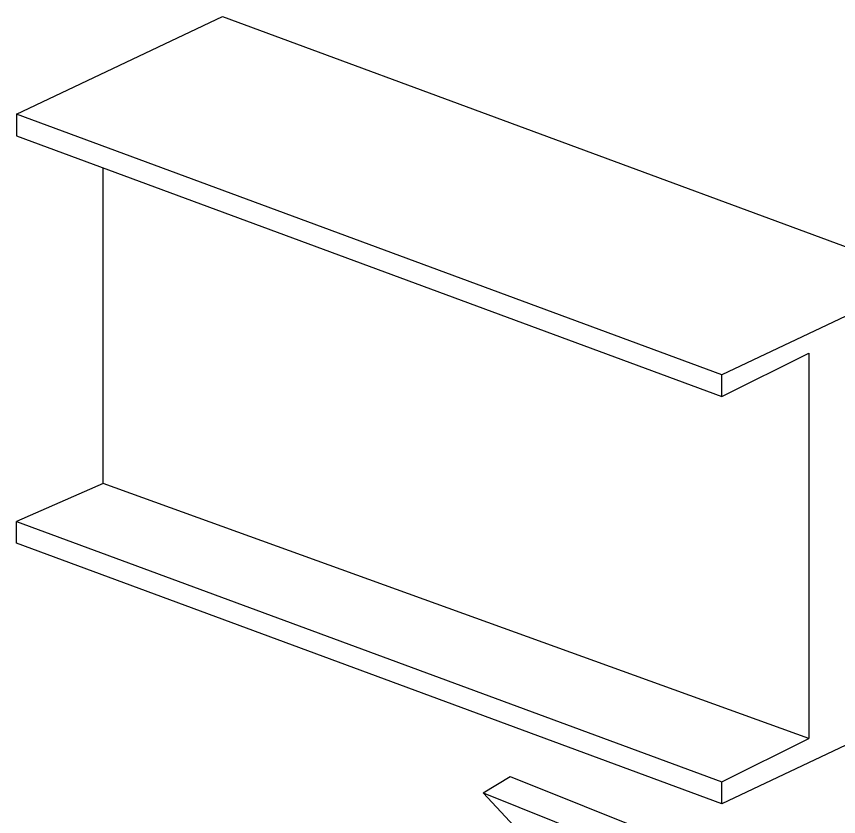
# Model space of a CAD drawing. Extents: x 0 to 420, y 0 to 297.
# Drawn here: x 70.59 to 91.81, y 81.24 to 101.88 of the extents above; entities that cross this region are included whole.
import ezdxf

# ---------------------------------------------------------------- set-up
doc = ezdxf.new("R2010")
doc.units = 0
doc.header["$MEASUREMENT"] = 0
doc.layers.add('ИЗОМЕТРИЯ', color=7, linetype='CONTINUOUS')

msp = doc.modelspace()

# ---------------------------------------------------------------- linework, layer by layer
at = {"layer": 'ИЗОМЕТРИЯ', "linetype": 'Continuous'}
for p, q in [((70.5915, 99.36025), (75.913875, 101.881375)), ((75.913875, 101.881375), (94.122, 95.158375)), ((88.799625, 92.63725), (70.5915, 99.36025)), ((70.5915, 99.36025), (70.5915, 98.8)), ((70.5915, 98.8), (88.799625, 92.077)), ((72.8325, 89.836), (72.8325, 97.959625)), ((94.122, 95.158375), (88.799625, 92.63725)), ((88.799625, 92.077), (91.040625, 93.1975)), ((91.040625, 93.1975), (91.040625, 83.253063)), ((88.799625, 92.077), (88.799625, 92.63725)), ((72.8325, 89.836), (70.5915, 88.855563)), ((91.040625, 83.253063), (72.8325, 89.836)), ((70.5915, 88.855563), (88.799625, 82.132563)), ((70.5915, 88.295313), (70.5915, 88.855563)), ((88.799625, 81.572313), (70.5915, 88.295313)), ((94.122, 84.093438), (88.799625, 81.572313)), ((88.799625, 82.132563), (91.040625, 83.253063)), ((82.636875, 81.852438), (83.337187, 82.272625)), ((83.337187, 82.272625), (91.740938, 78.911125)), ((88.799625, 81.572313), (88.799625, 82.132563)), ((82.636875, 81.852438), (91.040625, 78.490938)), ((91.040625, 72.888438), (82.636875, 81.852438))]:
    msp.add_line(p, q, dxfattribs=at)

doc.saveas('drawing.dxf')
